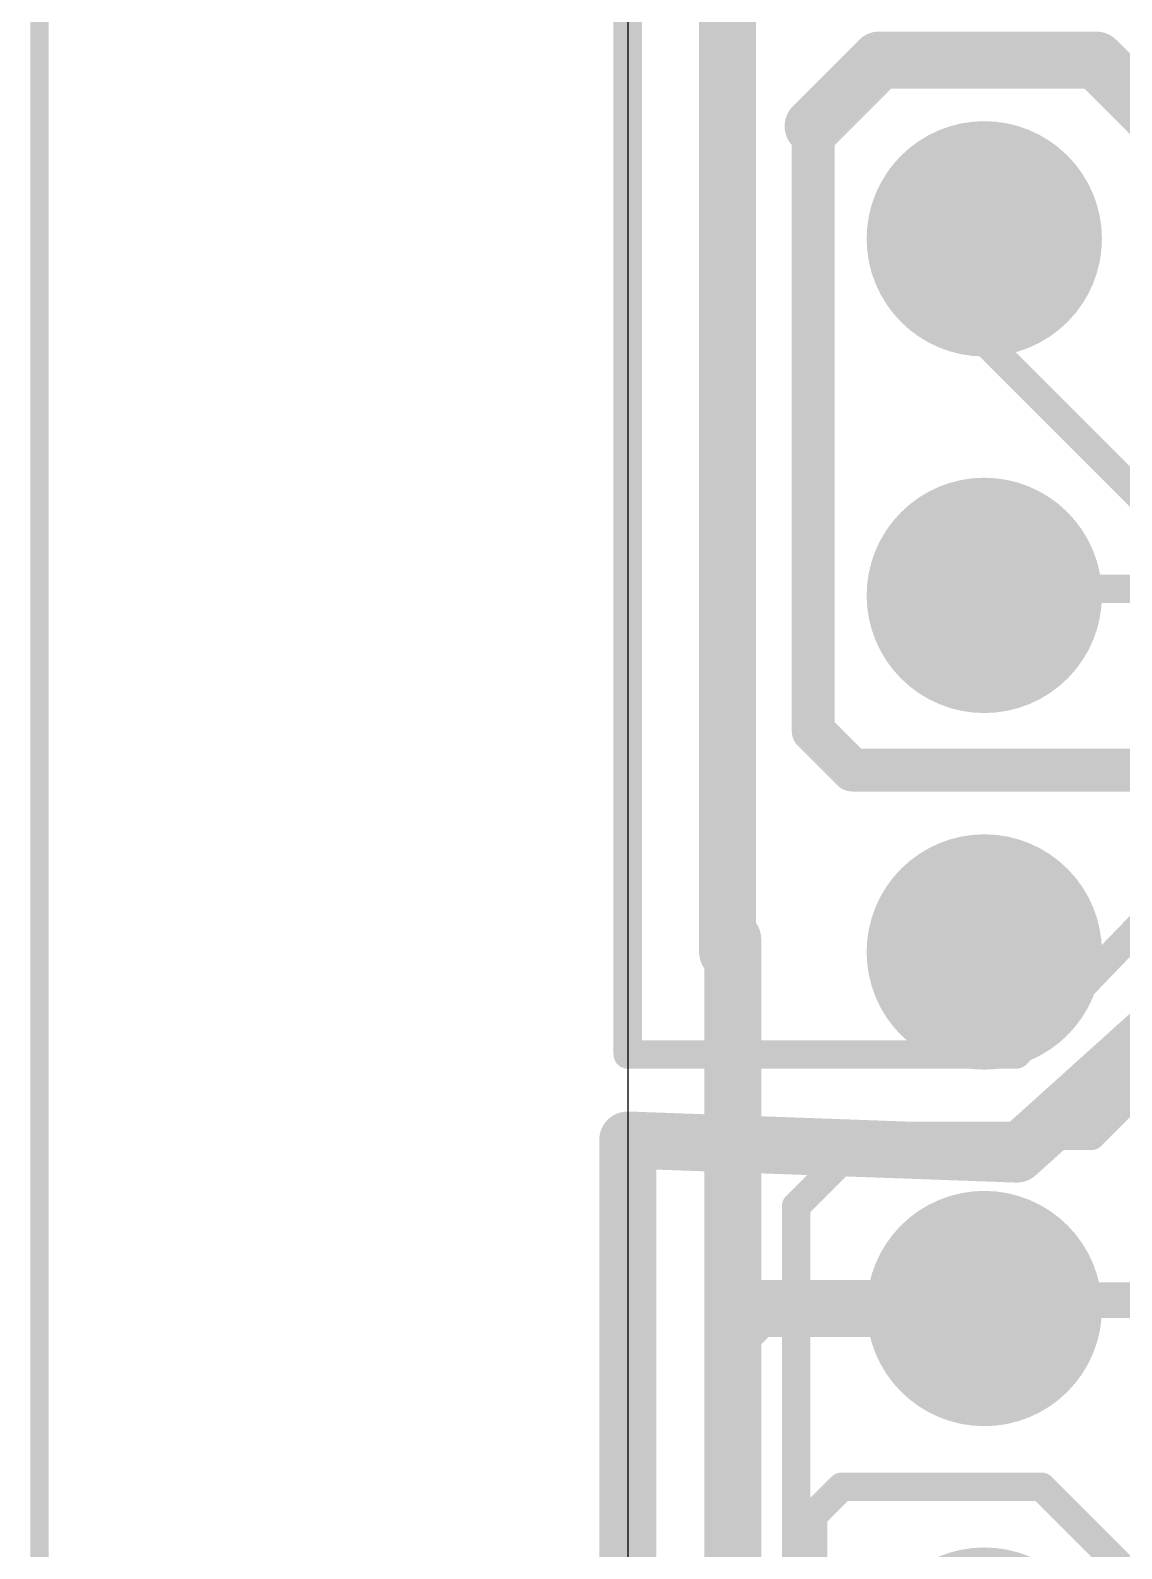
# Model space of a CAD drawing. Extents: x -6.5 to 37.6, y -9.6 to 64.3.
# Drawn here: x -4.26 to 3.52, y 37.66 to 48.47 of the extents above; entities that cross this region are included whole.
import ezdxf

# ---------------------------------------------------------------- set-up
doc = ezdxf.new("R2010")
doc.units = 0
for name, color, linetype in [('1', 12, 'CONTINUOUS'), ('16', 132, 'CONTINUOUS'), ('17', 110, 'CONTINUOUS'), ('20', 53, 'CONTINUOUS'), ('51', 253, 'CONTINUOUS')]:
    doc.layers.add(name, color=color, linetype=linetype)

# ---------------------------------------------------------------- blocks, each defined once
blk = doc.blocks.new('RECT')
blk.add_solid([(-0.5, -0.5), (0.5, -0.5), (-0.5, 0.5), (0.5, 0.5)])
blk = doc.blocks.new('ROUNDP')
at = {"const_width": 0.5}
blk.add_lwpolyline([(0, -0.25, 1), (0, 0.25, 1), (0, -0.25)], format="xyb", dxfattribs=at)

msp = doc.modelspace()

# ---------------------------------------------------------------- linework, layer by layer
at = {"layer": '1'}
for points, const_width in [([(0.7112, 42.037), (0.7112, 49.6111)], 0.4064), ([(1.3208, 47.792), (1.7923, 48.2635)], 0.4064), ([(1.7923, 48.2635), (3.3365, 48.2635)], 0.4064), ([(4.2, 47.4), (3.3365, 48.2635)], 0.4064), ([(1.3208, 43.4848), (1.3208, 47.792)], 0.3048), ([(2.54, 46.2631), (2.54, 46.99)], 0.2032), ([(3.9, 44.9031), (2.54, 46.2631)], 0.2032), ([(7.1158, 44.4967), (2.6, 44.4967)], 0.2032), ([(1.6002, 43.2054), (1.3208, 43.4848)], 0.3048), ([(3.7084, 43.2054), (1.6002, 43.2054)], 0.3048), ([(0.7112, 41.91), (0.7112, 42.037)], 0.4064), ([(0.7479, 42.0003), (0.7112, 42.037)], 0.4064), ([(0.7479, 39.1999), (0.7479, 42.0003)], 0.4064), ([(0.918, 39.37), (0.7479, 39.1999)], 0.4064), ([(2.54, 39.37), (0.918, 39.37)], 0.4064), ([(2.5988, 39.4288), (2.54, 39.37)], 0.254), ([(4.4212, 39.4288), (2.5988, 39.4288)], 0.254), ([(0.7479, 17.7792), (0.7479, 39.1999)], 0.4064), ([(1.524, 38.1), (1.3208, 37.8968)], 0.2032), ([(2.948, 38.1), (1.524, 38.1)], 0.2032), ([(2.948, 38.1), (4.7528, 36.2952)], 0.2032), ([(1.3208, 37.8968), (1.3208, 32.004)], 0.2032)]:
    msp.add_lwpolyline(points, dxfattribs=dict(at, const_width=const_width))
for points, const_width in [([(1.7923, 48.3651, 1), (1.7923, 48.1619)], 0.2032), ([(1.8641, 48.1917, 1), (1.7205, 48.3353)], 0.2032), ([(3.4083, 48.3353, 1), (3.2647, 48.1917)], 0.2032), ([(3.3365, 48.1619, 1), (3.3365, 48.3651)], 0.2032), ([(1.249, 47.8638, 1), (1.3926, 47.7202)], 0.2032), ([(1.397, 47.792, 1), (1.2446, 47.792)], 0.1524), ([(2.5908, 46.99, 1), (2.4892, 46.99)], 0.1016), ([(2.5759, 46.299, 1), (2.5041, 46.2272)], 0.1016), ([(2.4892, 46.2631, 1), (2.5908, 46.2631)], 0.1016), ([(2.6, 44.4967, 0.2679), (2.54, 44.45)], 0.2032), ([(2.6, 44.5475, 1), (2.6, 44.4459)], 0.1016), ([(2.607, 44.4464, 1), (2.593, 44.547)], 0.1016), ([(2.4929, 44.4691, 1), (2.5871, 44.4309)], 0.1016), ([(1.3747, 43.5387, 1), (1.2669, 43.4309)], 0.1524), ([(1.2446, 43.4848, 1), (1.397, 43.4848)], 0.1524), ([(1.6002, 43.2816, 1), (1.6002, 43.1292)], 0.1524), ([(1.5463, 43.1515, 1), (1.6541, 43.2593)], 0.1524), ([(0.8128, 42.037, 1), (0.6096, 42.037)], 0.2032), ([(0.783, 42.1088, 1), (0.6394, 41.9652)], 0.2032), ([(0.8495, 42.0003, 1), (0.6463, 42.0003)], 0.2032), ([(0.6096, 42.037, 1), (0.8128, 42.037)], 0.2032), ([(0.6761, 41.9285, 1), (0.8197, 42.0721)], 0.2032), ([(0.6096, 41.91, 1), (0.8128, 41.91)], 0.2032), ([(0.918, 39.4716, 1), (0.918, 39.2684)], 0.2032), ([(0.9898, 39.2982, 1), (0.8461, 39.4418)], 0.2032), ([(2.4951, 39.4149, 1), (2.5849, 39.3251)], 0.127), ([(2.54, 39.2684, 1), (2.54, 39.4716)], 0.2032), ([(2.5988, 39.4923, 1), (2.5988, 39.3653)], 0.127), ([(2.6437, 39.3839, 1), (2.5539, 39.4737)], 0.127), ([(0.8495, 39.1999, 1), (0.6463, 39.1999)], 0.2032), ([(0.6761, 39.2718, 1), (0.8197, 39.1281)], 0.2032), ([(0.6463, 39.1999, 1), (0.8495, 39.1999)], 0.2032), ([(1.524, 38.1508, 1), (1.524, 38.0492)], 0.1016), ([(1.5599, 38.0641, 1), (1.4881, 38.1359)], 0.1016), ([(2.9839, 38.1359, 1), (2.9121, 38.0641)], 0.1016), ([(2.948, 38.0492, 1), (2.948, 38.1508)], 0.1016), ([(1.3716, 37.8968, 1), (1.27, 37.8968)], 0.1016), ([(1.2849, 37.9327, 1), (1.3567, 37.8609)], 0.1016)]:
    msp.add_lwpolyline(points, format="xyb", dxfattribs=dict(at, const_width=const_width))
at = {"layer": '16'}
for points, const_width in [([(0, 51.5112), (0, 41.18)], 0.2032), ([(2.7672, 41.18), (5.3784, 43.8912)], 0.2032), ([(2.7705, 40.4704), (5.8, 43.1999)], 0.4064), ([(0, 41.18), (2.7672, 41.18)], 0.2032), ([(3.664, 40.9624), (3.3015, 40.5999)], 0.2032), ([(0, 40.5704), (2.7705, 40.4704)], 0.4064), ([(0, 0), (0, 40.5704)], 0.4064), ([(1.7, 40.5999), (1.2, 40.0999)], 0.2032), ([(3.3015, 40.5999), (1.7, 40.5999)], 0.2032), ([(1.2, 40.0999), (1.2, 35.3999)], 0.2032)]:
    msp.add_lwpolyline(points, dxfattribs=dict(at, const_width=const_width))
for points, const_width in [([(0, 41.2308, 1), (0, 41.1292)], 0.1016), ([(-0.0508, 41.18, 1), (0.0508, 41.18)], 0.1016), ([(2.7306, 41.2152, 1), (2.8038, 41.1448)], 0.1016), ([(2.7672, 41.1292, 1), (2.7672, 41.2308)], 0.1016), ([(0.0037, 40.6719, 1), (-0.0037, 40.4689)], 0.2032), ([(0.1016, 40.5704, 1), (-0.1016, 40.5704)], 0.2032), ([(1.7, 40.6507, 1), (1.7, 40.5491)], 0.1016), ([(1.7359, 40.564, 1), (1.6641, 40.6358)], 0.1016), ([(2.7668, 40.3689, 1), (2.7741, 40.5719)], 0.2032), ([(3.2656, 40.6358, 1), (3.3374, 40.564)], 0.1016), ([(3.3015, 40.5491, 1), (3.3015, 40.6507)], 0.1016), ([(2.7025, 40.5459, 1), (2.8385, 40.3949)], 0.2032), ([(1.2508, 40.0999, 1), (1.1492, 40.0999)], 0.1016), ([(1.1641, 40.1358, 1), (1.2359, 40.064)], 0.1016)]:
    msp.add_lwpolyline(points, format="xyb", dxfattribs=dict(at, const_width=const_width))
at = {"layer": '20'}
msp.add_line((0, 55.169), (0, 2.54), dxfattribs=at)
at = {"layer": '51', "const_width": 0.13}
msp.add_lwpolyline([(-4.191, 3.875), (-4.191, 54.164)], dxfattribs=at)

# ---------------------------------------------------------------- block references
at = {"layer": '17', "xscale": 1.6764, "yscale": 1.6764}
for p in [(2.54, 46.99), (2.54, 46.99), (2.54, 44.45), (2.54, 44.45), (2.54, 41.91), (2.54, 41.91), (2.54, 39.37), (2.54, 39.37), (2.54, 36.83), (2.54, 36.83)]:
    msp.add_blockref('ROUNDP', p, dxfattribs=at)
at = {"layer": '51', "xscale": 0.508, "yscale": 0.508, "rotation": 270}
for p in [(2.54, 46.99), (2.54, 44.45), (2.54, 41.91), (2.54, 39.37)]:
    msp.add_blockref('RECT', p, dxfattribs=at)

doc.saveas('drawing.dxf')
